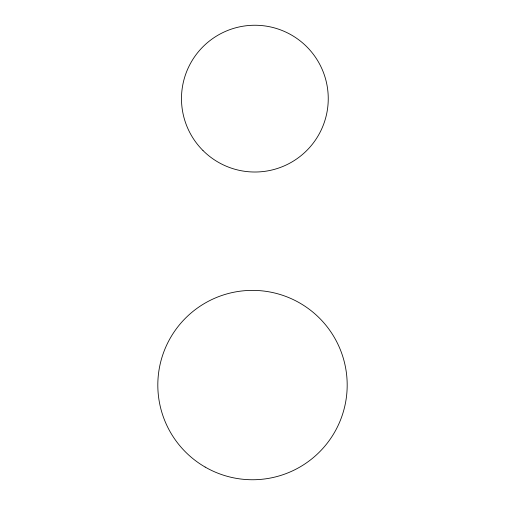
<?xml version="1.0" encoding="UTF-8"?>
<svg xmlns="http://www.w3.org/2000/svg" width="505" height="505" viewBox="0 0 505 505"><rect width="100%" height="100%" fill="white"/><g stroke="black" fill="none" stroke-linecap="round" stroke-linejoin="round"><path stroke-width="0.76" d="M202.978 150.522A73.383 73.383 0 0 0 325.75 117.627A73.383 73.383 0 0 0 235.873 27.75A73.383 73.383 0 0 0 202.978 150.522M205.156 467.062A94.688 94.688 0 0 0 347.188 385.062A94.688 94.688 0 0 0 205.156 303.063A94.688 94.688 0 0 0 205.156 467.062"/></g></svg>
